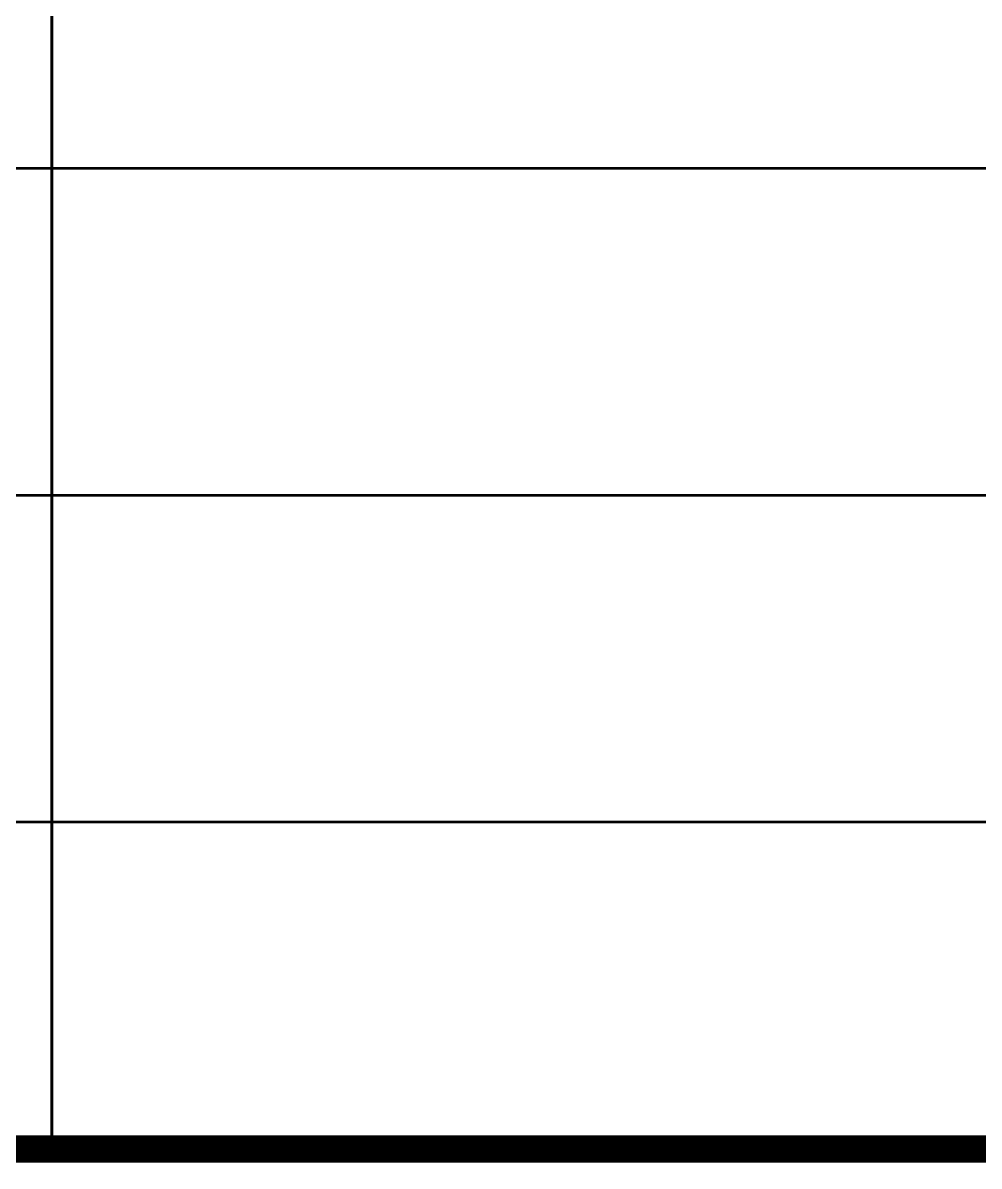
# Model space of a CAD drawing. Extents: x -483182 to 812890, y -390528 to -214858.
# Drawn here: x -319948 to -318192, y -302774 to -300675 of the extents above; entities that cross this region are included whole.
import ezdxf

# ---------------------------------------------------------------- set-up
doc = ezdxf.new("R2010")
doc.units = 0
doc.header["$LTSCALE"] = 1000
doc.header["$MEASUREMENT"] = 0

# ---------------------------------------------------------------- blocks, each defined once
blk = doc.blocks.new('图签信息')
at = {"const_width": 0.5}
for points in [[(-65, 574), (-65, 500.5), (0, 500.5), (0, 574)], [(-65, 0), (0, 0), (0, 500.5), (-65, 500.5)]]:
    blk.add_lwpolyline(points, close=True, dxfattribs=at)
at = {"const_width": 0.05}
for points in [[(-39.145, 566.5), (-39.145, 500.5)], [(-65, 518.5), (0, 518.5)], [(-65, 512.5), (0, 512.5)], [(-65, 512.5), (0, 512.5)], [(-65, 506.5), (0, 506.5)], [(-65, 500.5), (0, 500.5)]]:
    blk.add_lwpolyline(points, dxfattribs=at)

msp = doc.modelspace()

# ---------------------------------------------------------------- block references
at = {"xscale": 100.0000000000001, "yscale": 100.0000000000001, "zscale": 100.0000000000001}
msp.add_blockref('图签信息', (-315980, -352791.9), dxfattribs=at)

doc.saveas('drawing.dxf')
